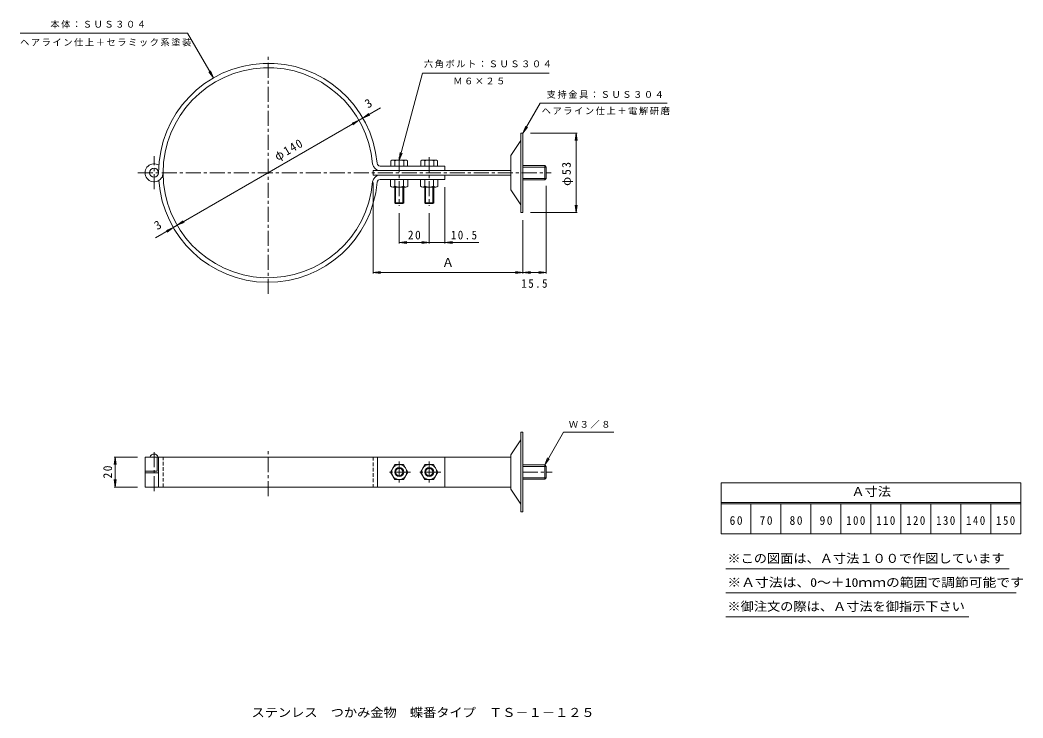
# Model space of a CAD drawing. Units: millimetres, scale not verified. Extents: x -314 to 355, y -271 to 195.
import ezdxf
from ezdxf.enums import TextEntityAlignment as Align

# ---------------------------------------------------------------- set-up
doc = ezdxf.new("R2010")
doc.units = ezdxf.units.MM
doc.header["$LTSCALE"] = 2
doc.linetypes.add('CHAIN1', pattern=[8, 5, -1, 1, -1])
doc.linetypes.add('DASHED1', pattern=[1.8, 1.2, -0.6])
for name, color, linetype, lineweight in [('D-0', 3, 'Continuous', 9), ('D-2', 4, 'Continuous', 9), ('D-4', 7, 'Continuous', 9), ('D-9', 2, 'Continuous', 9)]:
    doc.layers.add(name, color=color, linetype=linetype, lineweight=lineweight)
for name, color, linetype in [('D-E', 7, 'Continuous'), ('D-F', 7, 'Continuous'), ('F-5', 2, 'Continuous')]:
    doc.layers.add(name, color=color, linetype=linetype)
doc.styles.add('ＭＳ ゴシック', font='')
doc.styles.get('ＭＳ ゴシック').set_extended_font_data('MS Gothic')

msp = doc.modelspace()

# ---------------------------------------------------------------- linework, layer by layer
at = {"layer": 'D-0', "linetype": 'CHAIN1'}
for p, q in [((-148.135, 12.113), (-148.135, 170.766)), ((-224.135, 81.872), (-224.135, 103.728)), ((-234.924, 92.73), (40.773, 92.73)), ((-224.135, -119.472), (-224.135, -91.925)), ((-148.135, -122.834), (-148.135, -91.001))]:
    msp.add_line(p, q, dxfattribs=at)
at = {"layer": 'D-0'}
for p, q in [((-73.417, 97.23), (-30.135, 97.23)), ((-30.135, 94.23), (-30.135, 97.23)), ((-73.417, 88.23), (-30.135, 88.23)), ((-30.135, 88.23), (-30.135, 91.23)), ((-230.135, -116.73), (-230.135, -96.73)), ((-222.135, -106.23), (-222.135, -96.73)), ((-221.135, -116.73), (-221.135, -96.73)), ((-75.135, -116.73), (-75.135, -96.73)), ((-230.135, -106.23), (-222.135, -106.23)), ((-230.135, -107.23), (-221.135, -107.23)), ((-230.135, -116.73), (-30.135, -116.73))]:
    msp.add_line(p, q, dxfattribs=at)
at = {"layer": 'D-0', "linetype": 'DASHED1'}
for p, q in [((-218.135, -116.73), (-218.135, -96.73)), ((-78.135, -96.73), (-78.135, -116.73))]:
    msp.add_line(p, q, dxfattribs=at)
at = {"layer": 'D-0'}
msp.add_lwpolyline([(-230.135, -96.73), (-30.135, -96.73), (-30.135, -116.73)], dxfattribs=at)
msp.add_circle((-224.135, 92.73), 3, dxfattribs=at)
for centre, radius, start, end in [((-148.135, 92.73), 73, 4.97189, 180), ((-148.135, 92.73), 70, 4.97188, 180), ((-224.135, 92.73), 6, 57.00577, 0), ((-73.417, 99.23), 5, 184.97186, 270), ((-73.417, 99.23), 2, 184.97186, 270), ((-148.135, 92.73), 73, 183.99782, 355.02815), ((-148.135, 92.73), 70, 180, 355.02815), ((-73.417, 86.23), 5, 90, 175.02814), ((-73.417, 86.23), 2, 90, 175.02814), ((-224.135, -97.62), 2.891, 17.94525, 162.05473)]:
    msp.add_arc(centre, radius, start, end, dxfattribs=at)
at = {"layer": 'D-2'}
for p, q in [((-66.16, 100.75), (-66.16, 97.23)), ((-56.373, 101.23), (-64.898, 101.23)), ((-63.635, 100.75), (-63.635, 97.23)), ((-57.635, 100.75), (-57.635, 97.23)), ((-55.11, 100.75), (-55.11, 97.23)), ((-46.16, 100.75), (-46.16, 97.23)), ((-36.373, 101.23), (-44.898, 101.23)), ((-43.635, 100.75), (-43.635, 97.23)), ((-37.635, 100.75), (-37.635, 97.23)), ((-35.11, 100.75), (-35.11, 97.23)), ((-66.385, 83.72), (-66.385, 88.23)), ((-63.498, 83.72), (-63.498, 88.23)), ((-57.772, 83.72), (-57.772, 88.23)), ((-54.885, 83.72), (-54.885, 88.23)), ((-46.385, 83.72), (-46.385, 88.23)), ((-43.498, 83.72), (-43.498, 88.23)), ((-37.772, 83.72), (-37.772, 88.23)), ((-34.885, 83.72), (-34.885, 88.23)), ((-56.329, 83.23), (-64.942, 83.23)), ((-63.635, 83.23), (-63.635, 72.771)), ((-63.094, 83.23), (-63.094, 72.23)), ((-58.177, 83.23), (-58.177, 72.23)), ((-57.635, 83.23), (-57.635, 72.771)), ((-36.329, 83.23), (-44.942, 83.23)), ((-43.635, 83.23), (-43.635, 72.771)), ((-43.094, 83.23), (-43.094, 72.23)), ((-38.177, 83.23), (-38.177, 72.23)), ((-37.635, 83.23), (-37.635, 72.771)), ((-66.385, -106.73), (-63.498, -101.73)), ((-63.498, -101.73), (-57.772, -101.73)), ((-54.885, -106.73), (-57.772, -101.73)), ((-54.885, -106.73), (-57.772, -111.73)), ((-46.385, -106.73), (-43.498, -101.73)), ((-43.498, -101.73), (-37.772, -101.73)), ((-34.885, -106.73), (-37.772, -101.73)), ((-34.885, -106.73), (-37.772, -111.73))]:
    msp.add_line(p, q, dxfattribs=at)
at = {"layer": 'D-2', "linetype": 'CHAIN1'}
for p, q in [((-60.635, 103.036), (-60.635, 70.721)), ((-40.635, 103.036), (-40.635, 70.721)), ((-60.635, -99.791), (-60.635, -114.005)), ((-40.635, -99.791), (-40.635, -114.005)), ((-53.097, -106.73), (-68.665, -106.73)), ((-32.835, -106.73), (-48.02, -106.73))]:
    msp.add_line(p, q, dxfattribs=at)
at = {"layer": 'D-2'}
for points in [[(-58.177, 72.23), (-57.635, 72.771), (-63.635, 72.771), (-63.094, 72.23)], [(-38.177, 72.23), (-37.635, 72.771), (-43.635, 72.771), (-43.094, 72.23)]]:
    msp.add_lwpolyline(points, close=True, dxfattribs=at)
for points in [[(-66.385, -106.73), (-63.498, -111.73), (-57.772, -111.73)], [(-46.385, -106.73), (-43.498, -111.73), (-37.772, -111.73)]]:
    msp.add_lwpolyline(points, dxfattribs=at)
for centre, radius in [((-60.612, -106.73), 5), ((-60.635, -106.73), 3), ((-60.635, -106.73), 2.458), ((-40.612, -106.73), 5), ((-40.635, -106.73), 3), ((-40.635, -106.73), 2.458)]:
    msp.add_circle(centre, radius, dxfattribs=at)
for centre, radius, start, end in [((-64.898, 99.33), 1.9, 48.35789, 131.64212), ((-60.635, 91.616), 9.613, 71.81625, 108.18375), ((-56.373, 99.33), 1.9, 48.35788, 131.64211), ((-44.898, 99.33), 1.9, 48.35789, 131.64212), ((-40.635, 91.616), 9.613, 71.81625, 108.18375), ((-36.373, 99.33), 1.9, 48.35788, 131.64211), ((-64.942, 85.598), 2.368, 232.44278, 307.55722), ((-60.635, 91.828), 8.598, 250.548, 289.452), ((-56.329, 85.598), 2.368, 232.44278, 307.55722), ((-44.942, 85.598), 2.368, 232.44278, 307.55722), ((-40.635, 91.828), 8.598, 250.548, 289.452), ((-36.329, 85.598), 2.368, 232.44278, 307.55722)]:
    msp.add_arc(centre, radius, start, end, dxfattribs=at)
at = {"layer": 'D-4'}
for p, q in [((-184.635, 155.949), (-186.549, 160.569)), ((-184.635, 155.949), (-187.679, 159.916)), ((-60.635, 101.23), (-45.094, 159.23)), ((-45.094, 159.23), (39.451, 159.23)), ((-223.233, 49.372), (-73.244, 135.968)), ((-87.513, 127.73), (-92.134, 125.816)), ((-87.513, 127.73), (-91.481, 124.685)), ((-84.915, 129.23), (-80.949, 132.273)), ((-84.915, 129.23), (-80.296, 131.143)), ((21.865, 119.23), (23.778, 123.849)), ((21.865, 119.23), (24.909, 123.196)), ((26.865, 119.23), (57.965, 119.23)), ((57.365, 119.23), (56.712, 114.273)), ((57.365, 66.23), (57.365, 119.23)), ((57.365, 119.23), (58.018, 114.273)), ((-60.635, 101.23), (-59.983, 106.187)), ((-60.635, 101.23), (-58.722, 105.849)), ((-78.135, 86.23), (-78.135, 25.63)), ((-30.135, 83.23), (-30.135, 45.63)), ((37.365, 83.967), (37.365, 25.63)), ((57.365, 66.23), (56.712, 71.187)), ((57.365, 66.23), (58.018, 71.187)), ((-208.757, 57.73), (-204.79, 60.773)), ((-60.635, 65.721), (-60.635, 45.63)), ((-40.635, 65.721), (-40.635, 45.63)), ((21.865, 61.23), (21.865, 25.63)), ((26.865, 66.23), (57.965, 66.23)), ((-211.355, 56.23), (-215.322, 53.186)), ((-208.757, 57.73), (-204.138, 59.643)), ((-60.635, 46.23), (-55.678, 46.882)), ((-40.635, 46.23), (-45.592, 46.882)), ((-30.135, 46.23), (-25.178, 46.882)), ((-60.635, 46.23), (-55.678, 45.577)), ((-60.635, 46.23), (-7.525, 46.23)), ((-40.635, 46.23), (-45.592, 45.577)), ((-30.135, 46.23), (-25.178, 45.577)), ((-78.135, 26.23), (-73.178, 26.882)), ((26.822, 25.577), (16.908, 26.882)), ((26.822, 26.882), (16.908, 25.577)), ((37.365, 26.23), (32.408, 26.882)), ((-78.135, 26.23), (37.365, 26.23)), ((-78.135, 26.23), (-73.178, 25.577)), ((37.365, 26.23), (32.408, 25.577)), ((-250.135, -96.73), (-250.788, -101.687)), ((-235.135, -96.73), (-250.735, -96.73)), ((-250.135, -116.73), (-250.135, -96.73)), ((-250.135, -96.73), (-249.483, -101.687)), ((36.365, -101.967), (38.278, -97.348)), ((36.365, -101.967), (39.409, -98)), ((-250.135, -116.73), (-250.788, -111.773)), ((-250.135, -116.73), (-249.483, -111.773)), ((-235.135, -116.73), (-250.735, -116.73)), ((153.974, -114.001), (153.974, -148.001)), ((153.974, -114.001), (353.974, -114.001)), ((353.974, -114.001), (353.974, -148.001)), ((153.974, -127.001), (353.974, -127.001)), ((153.974, -128.001), (353.974, -128.001)), ((173.974, -128.001), (173.974, -148.001)), ((193.974, -128.001), (193.974, -148.001)), ((213.974, -128.001), (213.974, -148.001)), ((233.974, -128.001), (233.974, -148.001)), ((253.974, -128.001), (253.974, -148.001)), ((273.974, -128.001), (273.974, -148.001)), ((293.974, -128.001), (293.974, -148.001)), ((313.974, -128.001), (313.974, -148.001)), ((333.974, -128.001), (333.974, -148.001)), ((153.974, -148.001), (353.974, -148.001)), ((157.19, -171.151), (346.258, -171.151)), ((157.19, -187.151), (350.758, -187.151)), ((157.19, -203.151), (319.258, -203.151))]:
    msp.add_line(p, q, dxfattribs=at)
for points in [[(-184.635, 155.949), (-201.829, 185.73), (-313.549, 185.73)], [(21.865, 119.23), (33.412, 139.23), (118.049, 139.23)], [(-208.757, 57.73), (-211.355, 56.23), (-215.974, 54.316)], [(36.365, -101.967), (48.915, -80.23), (82.477, -80.23)]]:
    msp.add_lwpolyline(points, dxfattribs=at)
at = {"layer": 'D-9'}
for p, q in [((13.865, 104.174), (20.365, 114.174)), ((20.365, 119.23), (20.365, 66.23)), ((13.865, 104.174), (13.865, 81.285)), ((21.865, 97.492), (36.365, 97.492)), ((21.865, 96.492), (37.365, 96.492)), ((36.365, 97.492), (36.365, 87.967)), ((36.365, 97.492), (37.365, 96.492)), ((37.365, 96.492), (37.365, 88.967)), ((-78.135, 91.23), (13.865, 91.23)), ((21.865, 88.967), (37.365, 88.967)), ((21.865, 87.967), (36.365, 87.967)), ((37.365, 88.967), (36.365, 87.967)), ((13.865, 81.285), (20.365, 71.285)), ((20.365, 66.23), (21.865, 66.23)), ((20.365, -80.23), (20.365, -133.23)), ((13.865, -95.285), (20.365, -85.285)), ((-30.135, -96.73), (13.865, -96.73)), ((13.865, -95.285), (13.865, -118.174)), ((21.865, -101.967), (36.365, -101.967)), ((21.865, -102.967), (37.365, -102.967)), ((36.365, -101.967), (36.365, -111.492)), ((36.365, -101.967), (37.365, -102.967)), ((37.365, -102.967), (37.365, -110.492)), ((21.865, -110.492), (37.365, -110.492)), ((21.865, -111.492), (36.365, -111.492)), ((37.365, -110.492), (36.365, -111.492)), ((-30.135, -116.73), (13.865, -116.73)), ((13.865, -118.174), (20.365, -128.174)), ((20.365, -133.23), (21.865, -133.23))]:
    msp.add_line(p, q, dxfattribs=at)
at = {"layer": 'D-9', "linetype": 'CHAIN1'}
msp.add_line((21.865, -106.73), (41.326, -106.73), dxfattribs=at)
at = {"layer": 'D-9'}
for points in [[(20.365, 119.23), (21.865, 119.23), (21.865, 66.23)], [(-78.135, 91.23), (-78.135, 94.23), (13.865, 94.23)], [(20.365, -80.23), (21.865, -80.23), (21.865, -133.23)]]:
    msp.add_lwpolyline(points, dxfattribs=at)

# ---------------------------------------------------------------- texts
at = {"layer": 'D-4', "color": 2, "style": 'ＭＳ ゴシック'}
for p in [(-80.634, 134.011), (-221.132, 52.895)]:
    msp.add_text('3', height=5.865, rotation=30, dxfattribs=at).set_placement(p, align=Align.BOTTOM_LEFT)
msp.add_text('Ａ', height=5.865, dxfattribs=at).set_placement((-32.135, 28.23), align=Align.BOTTOM_LEFT)
for s, width, p in [('Ａ寸法', 1.1, (240.974, -124.501)), ('※この図面は、Ａ寸法１００で作図しています', 1.1, (158.258, -169.017)), ('※Ａ寸法は、0～＋10ｍｍの範囲で調節可能です', 1.15, (158.258, -185.017)), ('※御注文の際は、Ａ寸法を御指示下さい', 1.1, (158.258, -201.017))]:
    msp.add_text(s, height=5.865, dxfattribs=dict(at, width=width)).set_placement(p, align=Align.BOTTOM_LEFT)
at = {"layer": 'D-4', "color": 2, "char_height": 5.865, "attachment_point": 7, "style": 'ＭＳ ゴシック'}
for s, insert, rotation in [('\\T1.21;\\W0.95;φ140', (-140.94, 99.193), 30), ('\\T1.19;φ53', (55.365, 83.98), 90), ('\\T1.27;\\W0.95;20', (-252.135, -110.98), 90)]:
    msp.add_mtext(s, dxfattribs=dict(at, insert=insert, rotation=rotation))
for s, insert in [('\\T1.27;\\W0.95;20', (-54.885, 48.23)), ('\\T1.28;\\W0.9;10.5', (-26.163, 48.23)), ('\\T1.28;\\W0.9;15.5', (20.865, 15.993)), ('\\T1.27;\\W0.95;60', (159.724, -142.001)), ('\\T1.27;\\W0.95;70', (179.724, -142.001)), ('\\T1.27;\\W0.95;80', (199.724, -142.001)), ('\\T1.27;\\W0.95;90', (219.724, -142.001)), ('\\T1.27;\\W0.9;100', (237.474, -142.001)), ('\\T1.27;\\W0.9;110', (257.474, -142.001)), ('\\T1.27;\\W0.9;120', (277.474, -142.001)), ('\\T1.27;\\W0.9;130', (297.474, -142.001)), ('\\T1.27;\\W0.9;140', (317.474, -142.001)), ('\\T1.27;\\W0.9;150', (337.474, -142.001))]:
    msp.add_mtext(s, dxfattribs=dict(at, insert=insert))
at = {"layer": 'D-E', "char_height": 4.399, "attachment_point": 7, "style": 'ＭＳ ゴシック'}
for s, insert in [('\\T1.17;本体：ＳＵＳ３０４', (-293.333, 188.992)), ('\\T1.17;ヘアライン仕上＋セラミック系塗装', (-313.549, 176.958)), ('\\T1.17;六角ボルト：ＳＵＳ３０４', (-44.186, 162.558)), ('\\T1.17;Ｍ６×２５', (-24.585, 151.569)), ('\\T1.17;支持金具：ＳＵＳ３０４', (37.689, 142.166)), ('\\T1.17;ヘアライン仕上＋電解研磨', (34.382, 131.253))]:
    msp.add_mtext(s, dxfattribs=dict(at, insert=insert))
at = {"layer": 'D-F', "insert": (52.479, -77.716), "char_height": 4.399, "attachment_point": 7, "style": 'ＭＳ ゴシック'}
msp.add_mtext('\\T1.17;Ｗ３／８', dxfattribs=at)
at = {"layer": 'F-5', "style": 'ＭＳ ゴシック', "width": 1.1}
msp.add_text('ステンレス\u3000つかみ金物\u3000蝶番タイプ\u3000ＴＳ－１－１２５', height=5.865, dxfattribs=at).set_placement((-159.131, -271.707), align=Align.BOTTOM_LEFT)

doc.saveas('drawing.dxf')
